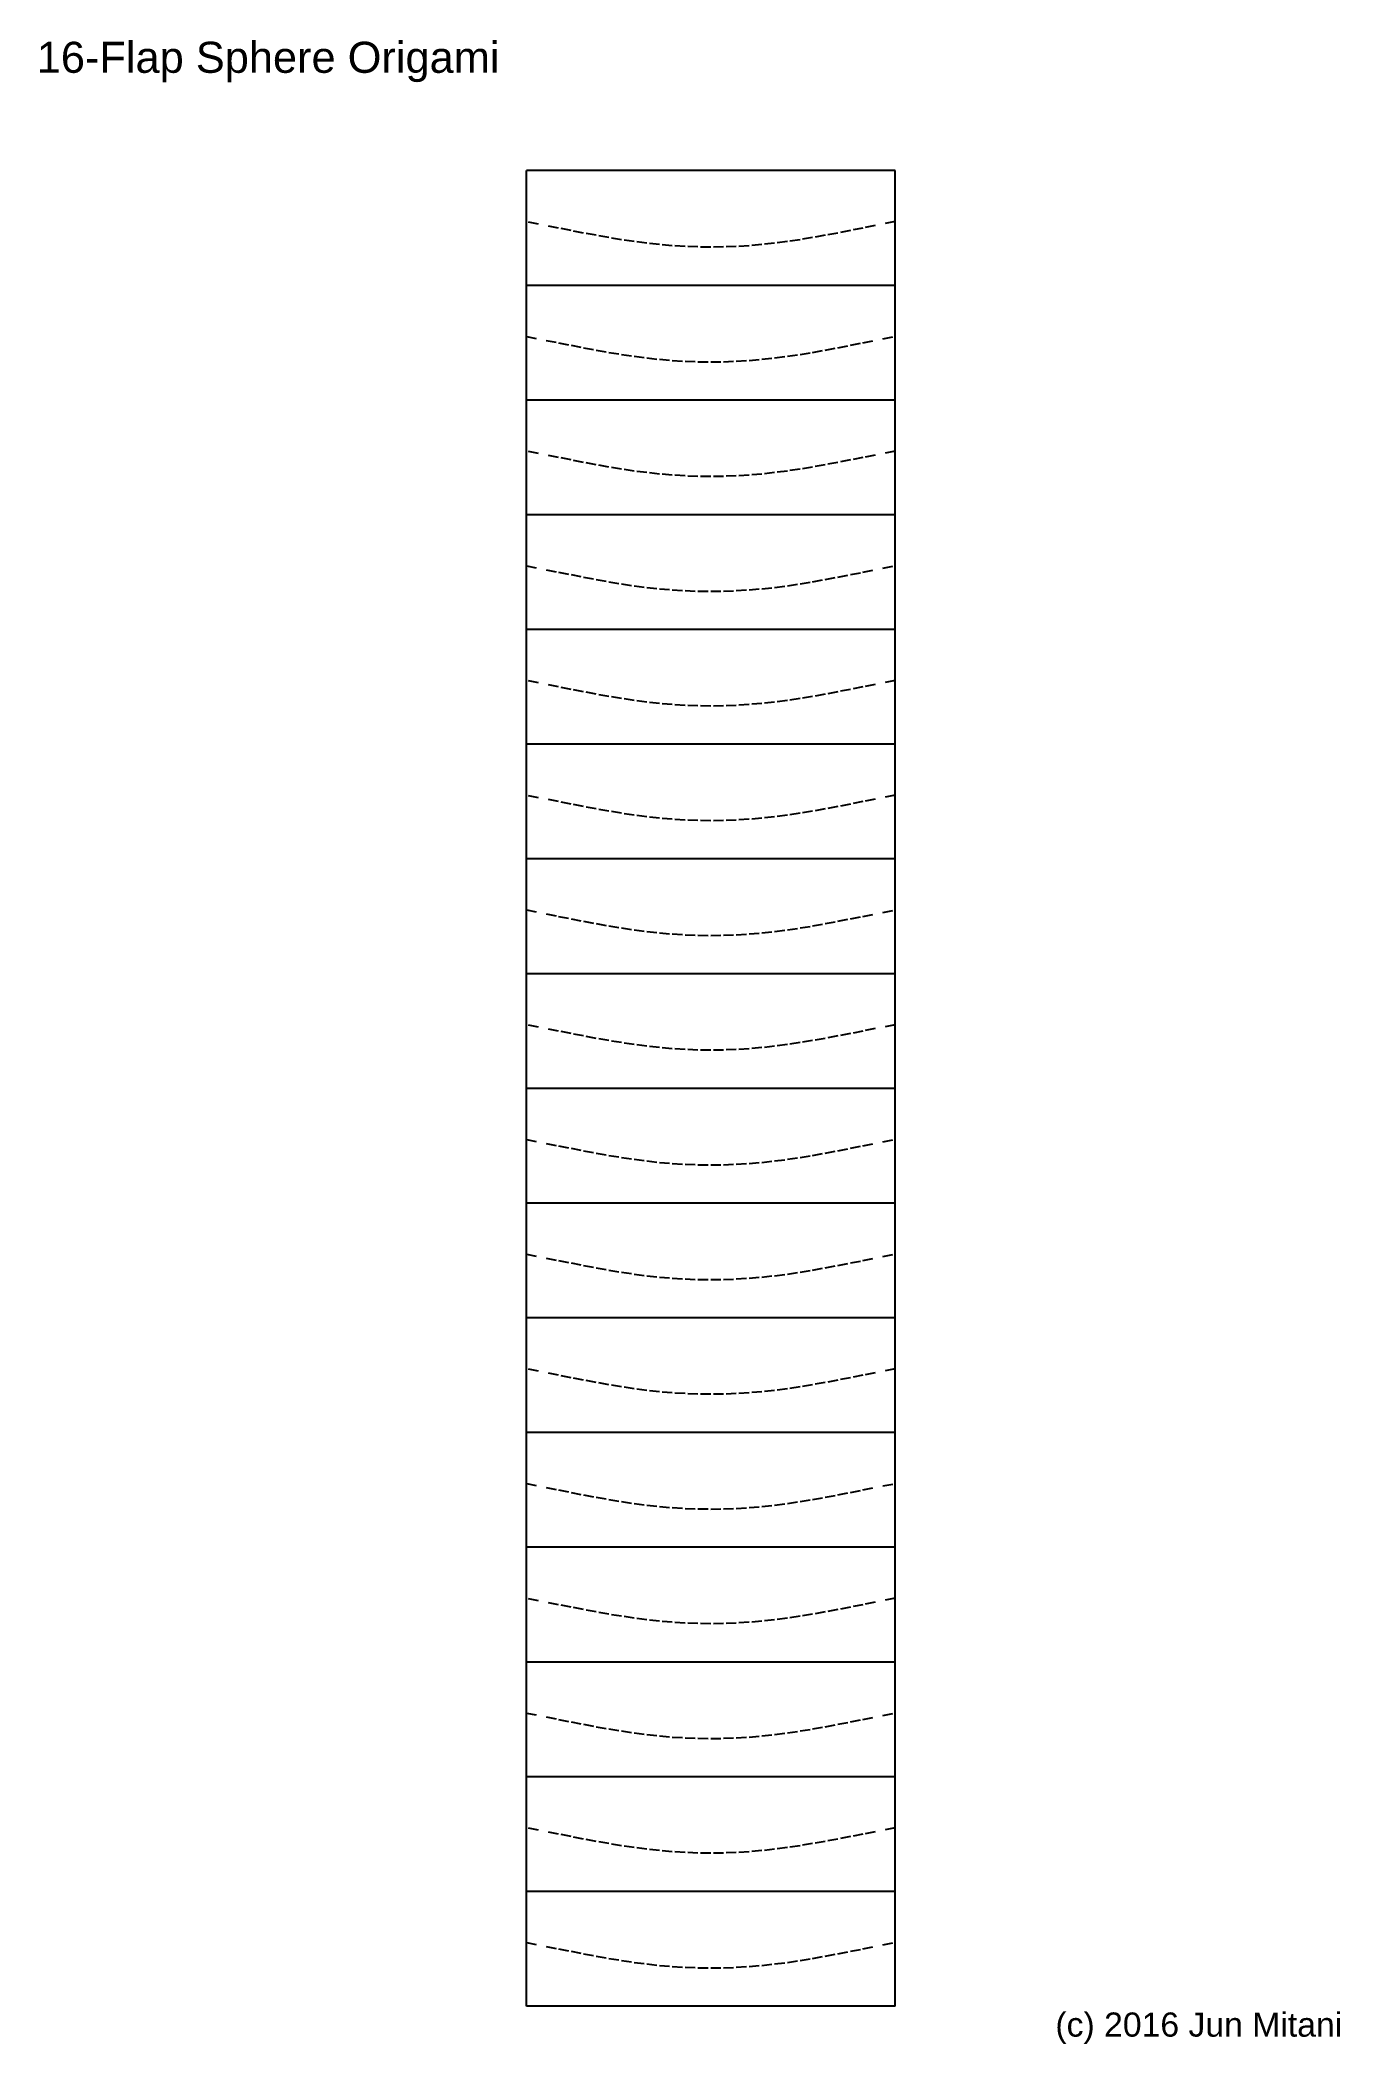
# Model space of a CAD drawing. Extents: x 11 to 192, y -288 to -9.
import ezdxf

# ---------------------------------------------------------------- set-up
doc = ezdxf.new("R2010")
doc.units = 0
for name, pattern in [('AI-LINETYPE-1', [2.822222, 1.411111, -1.411111]), ('AI-LINETYPE-10', [2.822222, 1.411111, -1.411111]), ('AI-LINETYPE-11', [2.822222, 1.411111, -1.411111]), ('AI-LINETYPE-12', [2.822222, 1.411111, -1.411111]), ('AI-LINETYPE-13', [2.822222, 1.411111, -1.411111]), ('AI-LINETYPE-14', [2.822222, 1.411111, -1.411111]), ('AI-LINETYPE-15', [2.822222, 1.411111, -1.411111]), ('AI-LINETYPE-16', [2.822222, 1.411111, -1.411111]), ('AI-LINETYPE-2', [2.822222, 1.411111, -1.411111]), ('AI-LINETYPE-3', [2.822222, 1.411111, -1.411111]), ('AI-LINETYPE-4', [2.822222, 1.411111, -1.411111]), ('AI-LINETYPE-5', [2.822222, 1.411111, -1.411111]), ('AI-LINETYPE-6', [2.822222, 1.411111, -1.411111]), ('AI-LINETYPE-7', [2.822222, 1.411111, -1.411111]), ('AI-LINETYPE-8', [2.822222, 1.411111, -1.411111]), ('AI-LINETYPE-9', [2.822222, 1.411111, -1.411111])]:
    doc.linetypes.add(name, pattern=pattern)
for name, color, linetype in [('CUTLINE', 7, 'CONTINUOUS'), ('MOUNTAINLINE', 7, 'CONTINUOUS'), ('TEXT', 7, 'CONTINUOUS'), ('VALLEYLINE', 7, 'CONTINUOUS')]:
    doc.layers.add(name, color=color, linetype=linetype)

msp = doc.modelspace()

# ---------------------------------------------------------------- linework, layer by layer
at = {"layer": 'CUTLINE', "color": 7}
for points in [[(78.93, -154.76), (78.93, -27.16)], [(130.21, -27.16), (78.93, -27.16)], [(130.21, -154.76), (130.21, -27.16)], [(78.93, -282.36), (78.93, -154.76)], [(130.21, -282.36), (130.21, -154.76)], [(130.21, -282.36), (78.93, -282.36)]]:
    msp.add_lwpolyline(points, dxfattribs=at)
at = {"layer": 'MOUNTAINLINE', "color": 7}
for points in [[(130.21, -43.11), (78.93, -43.11)], [(130.21, -59.06), (78.93, -59.06)], [(130.21, -75.01), (78.93, -75.01)], [(130.21, -90.96), (78.93, -90.96)], [(130.21, -106.91), (78.93, -106.91)], [(130.21, -122.86), (78.93, -122.86)], [(130.21, -138.81), (78.93, -138.81)], [(130.21, -154.76), (78.93, -154.76)], [(130.21, -170.71), (78.93, -170.71)], [(130.21, -186.66), (78.93, -186.66)], [(130.21, -202.61), (78.93, -202.61)], [(130.21, -218.56), (78.93, -218.56)], [(130.21, -234.51), (78.93, -234.51)], [(130.21, -250.46), (78.93, -250.46)], [(130.21, -266.41), (78.93, -266.41)]]:
    msp.add_lwpolyline(points, dxfattribs=at)
at = {"layer": 'VALLEYLINE', "color": 7, "linetype": 'AI-LINETYPE-16'}
msp.add_lwpolyline([(130.21, -34.25), (125.75, -35.14), (124.01, -35.48), (122.26, -35.83), (120.51, -36.15), (118.75, -36.47), (116.99, -36.76), (115.23, -37.02), (113.46, -37.25), (111.69, -37.44), (109.91, -37.59), (108.13, -37.71), (106.35, -37.77), (104.57, -37.8), (102.79, -37.77), (101.01, -37.71), (99.23, -37.59), (97.45, -37.44), (95.68, -37.25), (93.91, -37.02), (92.15, -36.76), (90.39, -36.47), (88.64, -36.15), (86.89, -35.83), (85.14, -35.48), (83.39, -35.14), (78.93, -34.25)], dxfattribs=at)
at = {"layer": 'VALLEYLINE', "color": 7, "linetype": 'AI-LINETYPE-15'}
msp.add_lwpolyline([(78.93, -50.2), (83.39, -51.09), (85.14, -51.43), (86.89, -51.78), (88.64, -52.1), (90.39, -52.42), (92.15, -52.71), (93.91, -52.97), (95.68, -53.2), (97.45, -53.39), (99.23, -53.54), (101.01, -53.65), (102.79, -53.72), (104.57, -53.75), (106.35, -53.72), (108.13, -53.65), (109.91, -53.54), (111.69, -53.39), (113.46, -53.2), (115.23, -52.97), (116.99, -52.71), (118.75, -52.42), (120.51, -52.1), (122.26, -51.78), (124.01, -51.43), (125.75, -51.09), (130.21, -50.2)], dxfattribs=at)
at = {"layer": 'VALLEYLINE', "color": 7, "linetype": 'AI-LINETYPE-14'}
msp.add_lwpolyline([(130.21, -66.15), (125.75, -67.04), (124.01, -67.38), (122.26, -67.72), (120.51, -68.05), (118.75, -68.37), (116.99, -68.66), (115.23, -68.92), (113.46, -69.15), (111.69, -69.34), (109.91, -69.49), (108.13, -69.6), (106.35, -69.67), (104.57, -69.7), (102.79, -69.67), (101.01, -69.6), (99.23, -69.49), (97.45, -69.34), (95.68, -69.15), (93.91, -68.92), (92.15, -68.66), (90.39, -68.37), (88.64, -68.05), (86.89, -67.72), (85.14, -67.38), (83.39, -67.04), (78.93, -66.15)], dxfattribs=at)
at = {"layer": 'VALLEYLINE', "color": 7, "linetype": 'AI-LINETYPE-13'}
msp.add_lwpolyline([(78.93, -82.1), (83.39, -82.99), (85.14, -83.33), (86.89, -83.67), (88.64, -84), (90.39, -84.32), (92.15, -84.61), (93.91, -84.87), (95.68, -85.1), (97.45, -85.29), (99.23, -85.44), (101.01, -85.55), (102.79, -85.62), (104.57, -85.64), (106.35, -85.62), (108.13, -85.55), (109.91, -85.44), (111.69, -85.29), (113.46, -85.1), (115.23, -84.87), (116.99, -84.61), (118.75, -84.32), (120.51, -84), (122.26, -83.67), (124.01, -83.33), (125.75, -82.99), (130.21, -82.1)], dxfattribs=at)
at = {"layer": 'VALLEYLINE', "color": 7, "linetype": 'AI-LINETYPE-12'}
msp.add_lwpolyline([(130.21, -98.05), (125.75, -98.94), (124.01, -99.28), (122.26, -99.62), (120.51, -99.95), (118.75, -100.27), (116.99, -100.56), (115.23, -100.82), (113.46, -101.05), (111.69, -101.24), (109.91, -101.39), (108.13, -101.5), (106.35, -101.57), (104.57, -101.6), (102.79, -101.57), (101.01, -101.5), (99.23, -101.39), (97.45, -101.24), (95.68, -101.05), (93.91, -100.82), (92.15, -100.56), (90.39, -100.27), (88.64, -99.95), (86.89, -99.62), (85.14, -99.28), (83.39, -98.94), (78.93, -98.05)], dxfattribs=at)
at = {"layer": 'VALLEYLINE', "color": 7, "linetype": 'AI-LINETYPE-11'}
msp.add_lwpolyline([(130.21, -114), (125.75, -114.89), (124.01, -115.23), (122.26, -115.57), (120.51, -115.9), (118.75, -116.22), (116.99, -116.51), (115.23, -116.77), (113.46, -117), (111.69, -117.19), (109.91, -117.34), (108.13, -117.45), (106.35, -117.52), (104.57, -117.54), (102.79, -117.52), (101.01, -117.45), (99.23, -117.34), (97.45, -117.19), (95.68, -117), (93.91, -116.77), (92.15, -116.51), (90.39, -116.22), (88.64, -115.9), (86.89, -115.57), (85.14, -115.23), (83.39, -114.89), (78.93, -114)], dxfattribs=at)
at = {"layer": 'VALLEYLINE', "color": 7, "linetype": 'AI-LINETYPE-10'}
msp.add_lwpolyline([(78.93, -129.95), (83.39, -130.84), (85.14, -131.18), (86.89, -131.52), (88.64, -131.85), (90.39, -132.17), (92.15, -132.45), (93.91, -132.72), (95.68, -132.95), (97.45, -133.14), (99.23, -133.29), (101.01, -133.4), (102.79, -133.47), (104.57, -133.49), (106.35, -133.47), (108.13, -133.4), (109.91, -133.29), (111.69, -133.14), (113.46, -132.95), (115.23, -132.72), (116.99, -132.45), (118.75, -132.17), (120.51, -131.85), (122.26, -131.52), (124.01, -131.18), (125.75, -130.84), (130.21, -129.95)], dxfattribs=at)
at = {"layer": 'VALLEYLINE', "color": 7, "linetype": 'AI-LINETYPE-9'}
msp.add_lwpolyline([(130.21, -145.9), (125.75, -146.79), (124.01, -147.13), (122.26, -147.47), (120.51, -147.8), (118.75, -148.12), (116.99, -148.4), (115.23, -148.67), (113.46, -148.9), (111.69, -149.09), (109.91, -149.24), (108.13, -149.35), (106.35, -149.42), (104.57, -149.44), (102.79, -149.42), (101.01, -149.35), (99.23, -149.24), (97.45, -149.09), (95.68, -148.9), (93.91, -148.67), (92.15, -148.4), (90.39, -148.12), (88.64, -147.8), (86.89, -147.47), (85.14, -147.13), (83.39, -146.79), (78.93, -145.9)], dxfattribs=at)
at = {"layer": 'VALLEYLINE', "color": 7, "linetype": 'AI-LINETYPE-8'}
msp.add_lwpolyline([(78.93, -161.85), (83.39, -162.74), (85.14, -163.08), (86.89, -163.42), (88.64, -163.75), (90.39, -164.07), (92.15, -164.35), (93.91, -164.62), (95.68, -164.85), (97.45, -165.04), (99.23, -165.19), (101.01, -165.3), (102.79, -165.37), (104.57, -165.39), (106.35, -165.37), (108.13, -165.3), (109.91, -165.19), (111.69, -165.04), (113.46, -164.85), (115.23, -164.62), (116.99, -164.35), (118.75, -164.07), (120.51, -163.75), (122.26, -163.42), (124.01, -163.08), (125.75, -162.74), (130.21, -161.85)], dxfattribs=at)
at = {"layer": 'VALLEYLINE', "color": 7, "linetype": 'AI-LINETYPE-7'}
msp.add_lwpolyline([(78.93, -177.8), (83.39, -178.69), (85.14, -179.03), (86.89, -179.37), (88.64, -179.7), (90.39, -180.02), (92.15, -180.3), (93.91, -180.57), (95.68, -180.8), (97.45, -180.99), (99.23, -181.14), (101.01, -181.25), (102.79, -181.32), (104.57, -181.34), (106.35, -181.32), (108.13, -181.25), (109.91, -181.14), (111.69, -180.99), (113.46, -180.8), (115.23, -180.57), (116.99, -180.3), (118.75, -180.02), (120.51, -179.7), (122.26, -179.37), (124.01, -179.03), (125.75, -178.69), (130.21, -177.8)], dxfattribs=at)
at = {"layer": 'VALLEYLINE', "color": 7, "linetype": 'AI-LINETYPE-6'}
msp.add_lwpolyline([(130.21, -193.75), (125.75, -194.64), (124.01, -194.98), (122.26, -195.32), (120.51, -195.65), (118.75, -195.97), (116.99, -196.26), (115.23, -196.52), (113.46, -196.75), (111.69, -196.94), (109.91, -197.09), (108.13, -197.2), (106.35, -197.27), (104.57, -197.29), (102.79, -197.27), (101.01, -197.2), (99.23, -197.09), (97.45, -196.94), (95.68, -196.75), (93.91, -196.52), (92.15, -196.26), (90.39, -195.97), (88.64, -195.65), (86.89, -195.32), (85.14, -194.98), (83.39, -194.64), (78.93, -193.75)], dxfattribs=at)
at = {"layer": 'VALLEYLINE', "color": 7, "linetype": 'AI-LINETYPE-5'}
msp.add_lwpolyline([(78.93, -209.7), (83.39, -210.59), (85.14, -210.93), (86.89, -211.27), (88.64, -211.6), (90.39, -211.91), (92.15, -212.2), (93.91, -212.47), (95.68, -212.69), (97.45, -212.89), (99.23, -213.04), (101.01, -213.15), (102.79, -213.22), (104.57, -213.24), (106.35, -213.22), (108.13, -213.15), (109.91, -213.04), (111.69, -212.89), (113.46, -212.69), (115.23, -212.47), (116.99, -212.2), (118.75, -211.91), (120.51, -211.6), (122.26, -211.27), (124.01, -210.93), (125.75, -210.59), (130.21, -209.7)], dxfattribs=at)
at = {"layer": 'VALLEYLINE', "color": 7, "linetype": 'AI-LINETYPE-4'}
msp.add_lwpolyline([(130.21, -225.65), (125.75, -226.54), (124.01, -226.88), (122.26, -227.22), (120.51, -227.55), (118.75, -227.87), (116.99, -228.15), (115.23, -228.42), (113.46, -228.64), (111.69, -228.84), (109.91, -228.99), (108.13, -229.1), (106.35, -229.17), (104.57, -229.19), (102.79, -229.17), (101.01, -229.1), (99.23, -228.99), (97.45, -228.84), (95.68, -228.64), (93.91, -228.42), (92.15, -228.15), (90.39, -227.87), (88.64, -227.55), (86.89, -227.22), (85.14, -226.88), (83.39, -226.54), (78.93, -225.65)], dxfattribs=at)
at = {"layer": 'VALLEYLINE', "color": 7, "linetype": 'AI-LINETYPE-1'}
msp.add_lwpolyline([(78.93, -241.6), (83.39, -242.49), (85.14, -242.83), (86.89, -243.17), (88.64, -243.5), (90.39, -243.82), (92.15, -244.1), (93.91, -244.37), (95.68, -244.59), (97.45, -244.79), (99.23, -244.94), (101.01, -245.05), (102.79, -245.12), (104.57, -245.14), (106.35, -245.12), (108.13, -245.05), (109.91, -244.94), (111.69, -244.79), (113.46, -244.59), (115.23, -244.37), (116.99, -244.1), (118.75, -243.82), (120.51, -243.5), (122.26, -243.17), (124.01, -242.83), (125.75, -242.49), (130.21, -241.6)], dxfattribs=at)
at = {"layer": 'VALLEYLINE', "color": 7, "linetype": 'AI-LINETYPE-2'}
msp.add_lwpolyline([(130.21, -257.55), (125.75, -258.44), (124.01, -258.78), (122.26, -259.12), (120.51, -259.45), (118.75, -259.76), (116.99, -260.05), (115.23, -260.32), (113.46, -260.54), (111.69, -260.74), (109.91, -260.89), (108.13, -261), (106.35, -261.07), (104.57, -261.09), (102.79, -261.07), (101.01, -261), (99.23, -260.89), (97.45, -260.74), (95.68, -260.54), (93.91, -260.32), (92.15, -260.05), (90.39, -259.76), (88.64, -259.45), (86.89, -259.12), (85.14, -258.78), (83.39, -258.44), (78.93, -257.55)], dxfattribs=at)
at = {"layer": 'VALLEYLINE', "color": 7, "linetype": 'AI-LINETYPE-3'}
msp.add_lwpolyline([(78.93, -273.5), (83.39, -274.39), (85.14, -274.73), (86.89, -275.07), (88.64, -275.4), (90.39, -275.71), (92.15, -276), (93.91, -276.27), (95.68, -276.49), (97.45, -276.69), (99.23, -276.84), (101.01, -276.95), (102.79, -277.02), (104.57, -277.04), (106.35, -277.02), (108.13, -276.95), (109.91, -276.84), (111.69, -276.69), (113.46, -276.49), (115.23, -276.27), (116.99, -276), (118.75, -275.71), (120.51, -275.4), (122.26, -275.07), (124.01, -274.73), (125.75, -274.39), (130.21, -273.5)], dxfattribs=at)

# ---------------------------------------------------------------- texts
at = {"layer": 'TEXT', "color": 7, "attachment_point": 7}
for s, insert, char_height in [('\\fArial|b0|i0|c0|p34;\\W1;16-Flap Sphere Origami', (10.83, -14.86), 4.318), ('\\fArial|b0|i0|c0|p34;\\W1;(c) 2016 Jun Mitani', (152.51, -287.61), 3.3584)]:
    msp.add_mtext(s, dxfattribs=dict(at, insert=insert, char_height=char_height))

doc.saveas('drawing.dxf')
